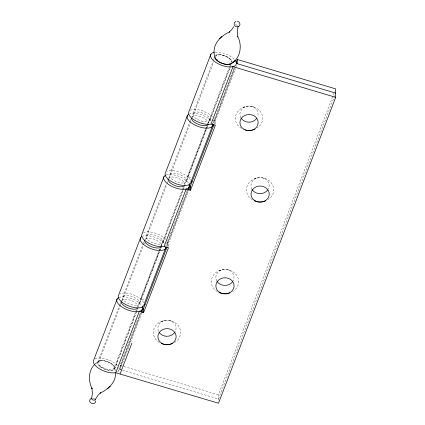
<?xml version="1.0" encoding="UTF-8"?>
<svg xmlns="http://www.w3.org/2000/svg" width="425" height="425" viewBox="0 0 425 425"><rect width="100%" height="100%" fill="white"/><g stroke="black" fill="none" stroke-linecap="round" stroke-linejoin="round"><path stroke-width="0.32" stroke-dasharray="2.12 1.59" d="M117.491 371.976L118.772 370.828L140.744 313.082M165.824 245.793L167.11 244.651L187.855 190.097M212.697 123.441L213.982 122.294L234.727 67.745M115.478 370.993L114.548 366.833A9.074 3.984 21 0 0 101.299 360.512A9.074 3.984 21 0 0 101.352 367.423A9.074 3.984 21 0 0 114.564 369.017L136.159 312.396M97.947 361.872L119.723 305.017M119.962 304.401L121.146 301.309M122.846 296.868L143.161 243.833M143.4 243.217L143.873 241.979M146.28 235.689L166.127 183.887M169.718 174.516L190.033 121.476M190.273 120.859L190.745 119.627M193.152 113.337L213.472 60.302M213.706 59.681L214.179 58.448M98.775 362.015L121.072 303.811M122.257 300.714L143.368 245.602M143.602 244.986L144.553 242.51M145.504 240.029L166.85 184.301M167.089 183.685L167.801 181.826M168.985 178.728L191.282 120.525M192.233 118.049L213.578 62.321M113.873 368.512A8.25 3.623 21 0 0 104.279 360.953A8.25 3.623 21 0 0 100.821 366.323A8.25 3.623 21 0 0 113.873 368.512L136.409 309.687M137.36 307.211L158.706 251.483M158.945 250.862L159.89 248.386M160.841 245.91L182.192 190.182M182.426 189.561L183.138 187.701M184.322 184.609L206.619 126.4M207.57 123.925L228.921 68.197M229.155 67.575L230.106 65.099M158.876 251.579L140.686 299.062L144.999 300.353M159.109 250.957L160.055 248.492M161.001 246.027L162.653 241.708L165.739 242.633M205.748 129.221L187.553 176.71L191.872 178.001M205.982 128.605L206.927 126.14M207.873 123.67L209.525 119.356L213.222 120.461M136.393 311.78L137.105 309.926M139.751 303.014L160.538 248.742M163.184 241.836L183.977 187.563M186.623 180.657L208.117 124.536M114.564 369.017L137.291 309.692M139.464 304.018A9.074 3.984 21 0 0 128.903 295.704A9.074 3.984 21 0 0 125.099 301.607A9.074 3.984 21 0 0 139.464 304.018L161.197 247.281M162.903 242.84A9.074 3.984 21 0 0 152.336 234.526A9.074 3.984 21 0 0 148.532 240.433A9.074 3.984 21 0 0 162.903 242.84L183.451 189.183M183.69 188.567L184.163 187.335M186.336 181.661A9.074 3.984 21 0 0 175.775 173.347A9.074 3.984 21 0 0 171.971 179.254A9.074 3.984 21 0 0 186.336 181.661L206.89 128.01M207.124 127.394L208.069 124.923M209.769 120.482A9.074 3.984 21 0 0 199.208 112.168A9.074 3.984 21 0 0 195.404 118.076A9.074 3.984 21 0 0 209.769 120.482L230.323 66.831M230.562 66.215L231.035 64.983M141.945 312.635L120.126 369.591L120.1 365.351L140.494 312.115M187.127 190.379L166.972 242.999L166.993 246.027M233.962 68.117L213.839 120.647L213.86 123.67M118.772 370.828L141.026 312.742M167.11 244.651L187.898 190.379M213.982 122.294L234.77 68.027M167.238 246.617L188.578 190.905M213.871 124.881L235.413 68.648M235.652 68.032L236.597 65.556M218.477 400.201L218.439 394.756L334.672 91.348M334.698 95.582L218.471 398.99L122.666 370.35M210.056 119.478L229.697 68.303M229.936 67.687L231.12 64.605M94.685 364.395L98.765 361.091M97.182 362.174L95.067 364.055M246.346 106.473L247.207 106.192M257.438 177.974L258.299 177.692M222.286 269.742L223.146 269.461M164.321 320.593L165.182 320.312M242.967 107.493L244.954 106.872M254.06 178.994L256.047 178.373M218.907 270.762L220.894 270.141M160.942 321.613L162.929 320.992M251.913 106.457L253.412 106.872M263.006 177.958L264.504 178.373M227.853 269.726L229.351 270.141M169.894 320.578L171.387 320.992M120.1 365.351L123.271 366.302M123.903 366.493L218.439 394.756M122.033 370.159L119.202 369.314A13.674 6.008 21 0 0 118.75 367.54M211.188 120.907L209.121 118.979A13.674 6.008 21 0 0 189.699 113.794M164.316 243.265L162.249 241.331A13.674 6.008 21 0 0 142.827 236.146M190.522 180.184L189.215 178.261L187.149 176.333A13.674 6.008 21 0 0 167.232 171.339M143.65 302.536L142.348 300.618L140.282 298.685A13.674 6.008 21 0 0 119.919 293.914M212.495 122.83L212.946 124.605M215.358 124.084L215.337 121.056L214.413 120.78A13.674 6.008 21 0 0 213.956 119.005M168.486 246.442L168.465 243.413L167.54 243.137A13.674 6.008 21 0 0 167.089 241.357M252.514 199.92A13.674 12.107 -0.4 0 1 249.698 182.012A13.674 12.107 -0.4 0 1 270.119 181.581A13.674 12.107 -0.4 0 1 268.196 199.591M251.903 189.189A9.116 8.07 -0.4 0 1 260.079 177.533A9.116 8.07 -0.4 0 1 268.255 189.162M191.686 117.162A9.074 3.984 21 0 1 201.089 116.886A9.074 3.984 21 0 1 208.59 123.303M145.669 238.754A9.074 3.984 21 0 1 156.389 240.173A9.074 3.984 21 0 1 161.436 246.665M217.361 291.688A13.674 12.107 -0.4 0 1 214.29 274.051A13.674 12.107 -0.4 0 1 234.409 272.85A13.674 12.107 -0.4 0 1 233.973 290.695M233.516 291.035A13.674 12.107 -0.4 0 1 232.555 291.662M216.75 280.957A9.116 8.07 -0.4 0 1 224.926 269.301A9.116 8.07 -0.4 0 1 233.102 280.93M159.396 342.539A13.674 12.107 -0.4 0 1 157.112 324.11A13.674 12.107 -0.4 0 1 178.017 325.29A13.674 12.107 -0.4 0 1 173.039 343.31M158.541 331.33A9.116 8.07 -0.4 0 1 167.556 320.174A9.116 8.07 -0.4 0 1 174.856 332.249M241.421 128.419A13.674 12.107 -0.4 0 1 238.606 110.511A13.674 12.107 -0.4 0 1 259.027 110.08A13.674 12.107 -0.4 0 1 257.104 128.09M240.81 117.688A9.116 8.07 -0.4 0 1 248.391 106.053A9.116 8.07 -0.4 0 1 257.619 116.689M121.38 300.693A9.074 3.984 21 0 1 130.783 300.417A9.074 3.984 21 0 1 138.284 306.834M168.252 178.335A9.074 3.984 21 0 1 177.655 178.064A9.074 3.984 21 0 1 185.157 184.482M143.358 232.735A13.674 6.008 21 0 1 165.782 239.44M95.019 358.913A13.674 6.008 21 0 1 117.449 365.617M215.247 52.179A13.674 6.008 21 0 1 234.271 59.346M215.124 55.983A9.074 3.984 21 0 1 223.401 55.34A9.074 3.984 21 0 1 231.726 60.945L232.066 62.135A9.116 4.006 21 0 0 224.533 55.691A9.116 4.006 21 0 0 215.087 55.967M118.899 297.516A13.674 6.008 21 0 1 131.336 298.472A13.674 6.008 21 0 1 141.939 305.888M166.26 174.972A13.674 6.008 21 0 1 188.509 183.058M190.225 110.378A13.674 6.008 21 0 1 212.654 117.088M230.281 63.314A8.25 3.623 21 0 1 229.043 63.739M217.998 60.435A8.25 3.623 21 0 1 216.75 59.272M215.693 57.04A8.25 3.623 21 0 1 224.496 55.882A8.25 3.623 21 0 1 231.051 62.624M235.461 24.815A1.87 0.823 21 0 1 238.064 26.116M92.873 398.193A1.87 0.823 21 0 1 94.584 398.926M100.172 366.616A9.116 4.006 21 0 0 114.601 369.033A9.116 4.006 21 0 0 103.992 360.682A9.116 4.006 21 0 0 100.172 366.616"/><path stroke-width="0.64" d="M115.589 372.497C116.168 382.378 108.216 389.252 100.135 393.152L100.555 392.774L97.973 395.34L95.046 399.904M95.641 401.035C95.317 406.725 86.275 401.986 90.934 398.56M91.566 398.639L92.438 393.327L91.88 387.983L92.06 388.689C88.257 380.922 88.209 370.807 94.685 364.395M238.122 26.361L237.251 31.673L237.809 37.018L237.628 36.311C242.585 45.613 240.523 58.443 230.924 63.909M235.025 60.217A13.674 6.008 21 0 1 236.38 63.426L235.949 64.94L234.669 66.088L232.618 66.789A13.674 6.008 21 0 1 214.312 61.312A13.674 6.008 21 0 1 214.248 52.323M117.172 298.881L93.739 360.06A13.674 6.008 21 0 0 99.822 369.012A13.674 6.008 21 0 0 115.441 372.677L218.498 403.229L335.676 97.341L335.617 88.868L237.278 59.468L236.093 62.555M140.606 237.702L118.639 295.056A13.674 6.008 21 0 0 129.508 306.239A13.674 6.008 21 0 0 144.102 304.316L145.031 304.592M164.045 176.529L142.072 233.883A13.674 6.008 21 0 0 148.155 242.834A13.674 6.008 21 0 0 163.779 246.495L168.497 247.648L143.592 312.651L139.278 311.36L115.844 372.539M187.478 115.35L165.511 172.704A13.674 6.008 21 0 0 176.38 183.882A13.674 6.008 21 0 0 190.974 181.958L191.898 182.235L191.893 181.023M210.917 54.172L188.944 111.525A13.674 6.008 21 0 0 195.027 120.477A13.674 6.008 21 0 0 210.651 124.142L215.363 125.295L190.464 190.294L186.15 189.008L164.178 246.362M161.011 247.509L161.484 246.277M211.05 124.004L233.022 66.651M142.152 307.78L142.864 305.926M189.024 185.428L189.736 183.568M141.217 311.844L142.641 308.136A13.674 6.008 21 0 0 142.184 306.361M144.341 303.694L166.074 246.962A13.674 6.008 21 0 1 149.818 248.227A13.674 6.008 21 0 1 141.892 236.56M188.094 189.481L189.508 185.783A13.674 6.008 21 0 0 189.056 184.004M190.974 181.958L212.946 124.605L213.871 124.881M141.945 312.635L167.041 247.127M188.817 190.283L213.913 124.775M120.158 373.83L131.877 343.241M233.803 26.701L231.715 29.66L229.133 32.226L229.553 31.848C219.698 36.513 211.448 45.284 214.8 56.977A9.116 4.006 21 0 0 222.333 63.421A9.116 4.006 21 0 0 231.779 63.144A9.074 3.984 21 0 1 222.339 63.405A9.074 3.984 21 0 1 214.837 56.987M219.428 38.718L220.479 37.777M220.952 37.357L221.919 36.492M232.507 62.826L235.004 60.605M107.769 388.508L110.261 386.283M238.345 26.637C241.055 25.649 240.104 21.516 237.405 21.308M235.971 21.378L234.345 22.695L234.117 24.443M236.38 63.426L335.649 93.107M232.093 66.374L335.676 97.341M237.278 59.468L237.304 63.702M190.464 190.294L190.437 186.06L189.508 185.783L189.083 187.298L187.797 188.44L185.746 189.141A13.674 6.008 21 0 1 168.714 184.599A13.674 6.008 21 0 1 165.325 175.382M143.592 312.651L143.565 308.412L142.641 308.136L142.21 309.65L140.925 310.797L138.879 311.498A13.674 6.008 21 0 1 121.842 306.951A13.674 6.008 21 0 1 118.453 297.734M265.62 200.913A13.674 12.107 -0.4 0 1 256.28 201.471M255.712 201.312A13.674 12.107 -0.4 0 1 254.06 200.712M267.66 190.076A9.116 8.07 -0.4 0 1 252.184 189.651M212.946 124.605A13.674 6.008 21 0 1 196.69 125.869A13.674 6.008 21 0 1 188.764 114.203M229.914 292.883A13.674 12.107 -0.4 0 1 218.907 292.474M232.507 281.844A9.116 8.07 -0.4 0 1 217.032 281.419M256.567 118.58A9.116 8.07 -0.4 0 1 241.092 118.15M172.502 343.533A13.674 12.107 -0.4 0 1 161.489 343.554M174.542 332.701A9.116 8.07 -0.4 0 1 159.067 332.27M161.436 246.665A9.074 3.984 21 0 1 152.033 246.936A9.074 3.984 21 0 1 144.532 240.518M255.064 129.189A13.674 12.107 -0.4 0 1 245.188 129.97M208.308 124.307A9.074 3.984 21 0 1 198.905 124.583A9.074 3.984 21 0 1 191.404 118.166M184.87 185.486A9.074 3.984 21 0 1 175.472 185.757A9.074 3.984 21 0 1 167.965 179.339M138.003 307.838A9.074 3.984 21 0 1 128.6 308.114A9.074 3.984 21 0 1 121.098 301.697M238.064 26.568A1.87 0.823 21 0 1 235.678 26.43A1.87 0.823 21 0 1 234.818 24.937M95.046 399.457A1.87 0.823 21 0 1 92.884 399.872A1.87 0.823 21 0 1 92.082 398.183M255.074 200.802A9.116 8.07 -0.4 0 0 269.232 194.597A9.116 8.07 -0.4 0 0 256.105 186.846A9.116 8.07 -0.4 0 0 255.074 200.802M219.922 292.565A9.116 8.07 -0.4 0 0 234.079 286.36A9.116 8.07 -0.4 0 0 220.952 278.614A9.116 8.07 -0.4 0 0 219.922 292.565M243.982 129.301A9.116 8.07 -0.4 0 0 258.14 123.096A9.116 8.07 -0.4 0 0 245.012 115.35A9.116 8.07 -0.4 0 0 243.982 129.301M161.957 343.421A9.116 8.07 -0.4 0 0 176.115 337.216A9.116 8.07 -0.4 0 0 162.988 329.471A9.116 8.07 -0.4 0 0 161.957 343.421"/></g></svg>
